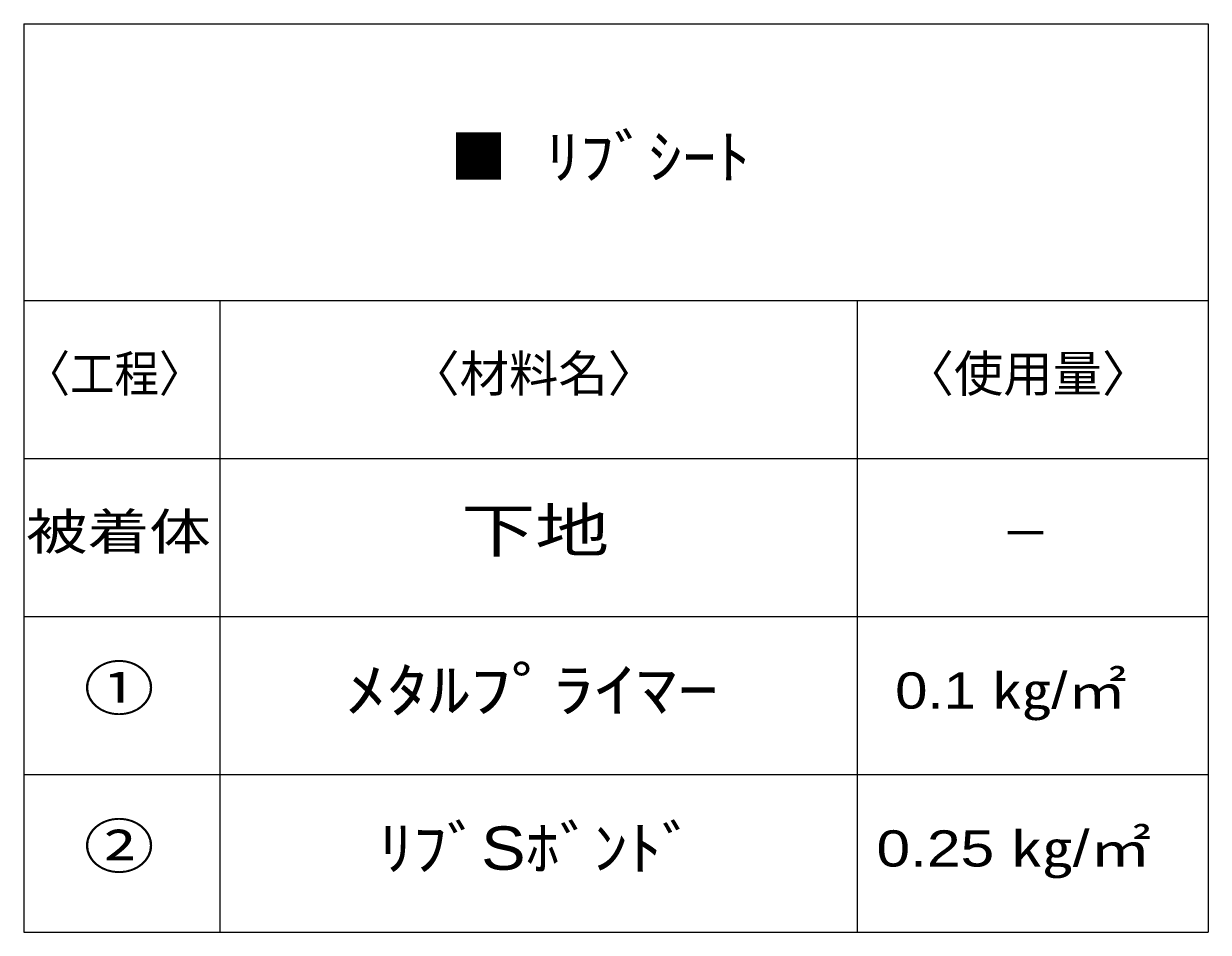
# Model space of a CAD drawing. Units: millimetres, scale not verified. Extents: x -98 to 80, y -84 to 91.
# Drawn here: x -76.9 to -16.9, y -84.3 to -38.3 of the extents above; entities that cross this region are included whole.
import ezdxf
from ezdxf.enums import TextEntityAlignment as Align

# ---------------------------------------------------------------- set-up
doc = ezdxf.new("R2010")
doc.units = ezdxf.units.MM
doc.header["$LTSCALE"] = 0.1
doc.layers.add('0-4_Z_O-文字', color=134, linetype='Continuous')
doc.styles.add('HGPｺﾞｼｯｸM', font='')
doc.styles.get('HGPｺﾞｼｯｸM').set_extended_font_data('HGPｺﾞｼｯｸM')

msp = doc.modelspace()

# ---------------------------------------------------------------- linework, layer by layer
at = {"layer": '0-4_Z_O-文字'}
for p, q in [((-76.9311, -38.2628), (-16.9311, -38.2628)), ((-76.9311, -38.2628), (-76.9311, -84.2892)), ((-16.9311, -38.2628), (-16.9311, -84.2892)), ((-76.9311, -52.2892), (-16.9311, -52.2892)), ((-76.9311, -60.2892), (-16.9311, -60.2892)), ((-76.9311, -68.2892), (-16.9311, -68.2892)), ((-76.9311, -76.2892), (-16.9311, -76.2892)), ((-76.9311, -84.2892), (-16.9311, -84.2892))]:
    msp.add_line(p, q, dxfattribs=at)
at = {"layer": '0-4_Z_O-文字', "color": 1}
for p, q in [((-67.002, -52.2892), (-67.002, -84.2892)), ((-34.7176, -52.2892), (-34.7176, -84.2892))]:
    msp.add_line(p, q, dxfattribs=at)

# ---------------------------------------------------------------- texts
at = {"layer": '0-4_Z_O-文字', "color": 3, "style": 'HGPｺﾞｼｯｸM', "width": 0.95}
msp.add_text('■', height=2.199, dxfattribs=at).set_placement((-55.3144, -46.7684), align=Align.BOTTOM_LEFT)
at = {"layer": '0-4_Z_O-文字', "style": 'HGPｺﾞｼｯｸM'}
for s, height, width, p in [(' ﾘﾌﾞｼｰﾄ', 2.199, 1.15, (-51.4159, -46.7684)), ('〈工程〉', 1.833, 0.9, (-76.8333, -57.4567)), ('被着体', 1.833, 1.25, (-76.8206, -65.4567)), ('下地', 2.199, 1.25, (-54.7735, -65.6826)), ('①', 2.199, 1.2, (-73.9006, -73.6902)), ('ﾒﾀﾙﾌﾟﾗｲﾏｰ', 2.199, 1.4, (-60.6288, -73.774)), ('0.1 ㎏/㎡', 1.833, 1.2, (-32.7914, -73.5075)), ('②', 2.199, 1.2, (-73.9006, -81.6902)), ('ﾘﾌﾞSﾎﾞﾝﾄﾞ', 2.199, 1.15, (-58.9385, -81.7816)), ('0.25 ㎏/㎡', 1.833, 1.25, (-33.7368, -81.5075))]:
    msp.add_text(s, height=height, dxfattribs=dict(at, width=width)).set_placement(p, align=Align.BOTTOM_LEFT)
for s, p in [('〈材料名〉', (-57.3509, -57.4567)), ('〈使用量〉', (-32.3155, -57.4567)), ('－', (-27.4424, -65.5392))]:
    msp.add_text(s, height=1.833, dxfattribs=at).set_placement(p, align=Align.BOTTOM_LEFT)

doc.saveas('drawing.dxf')
